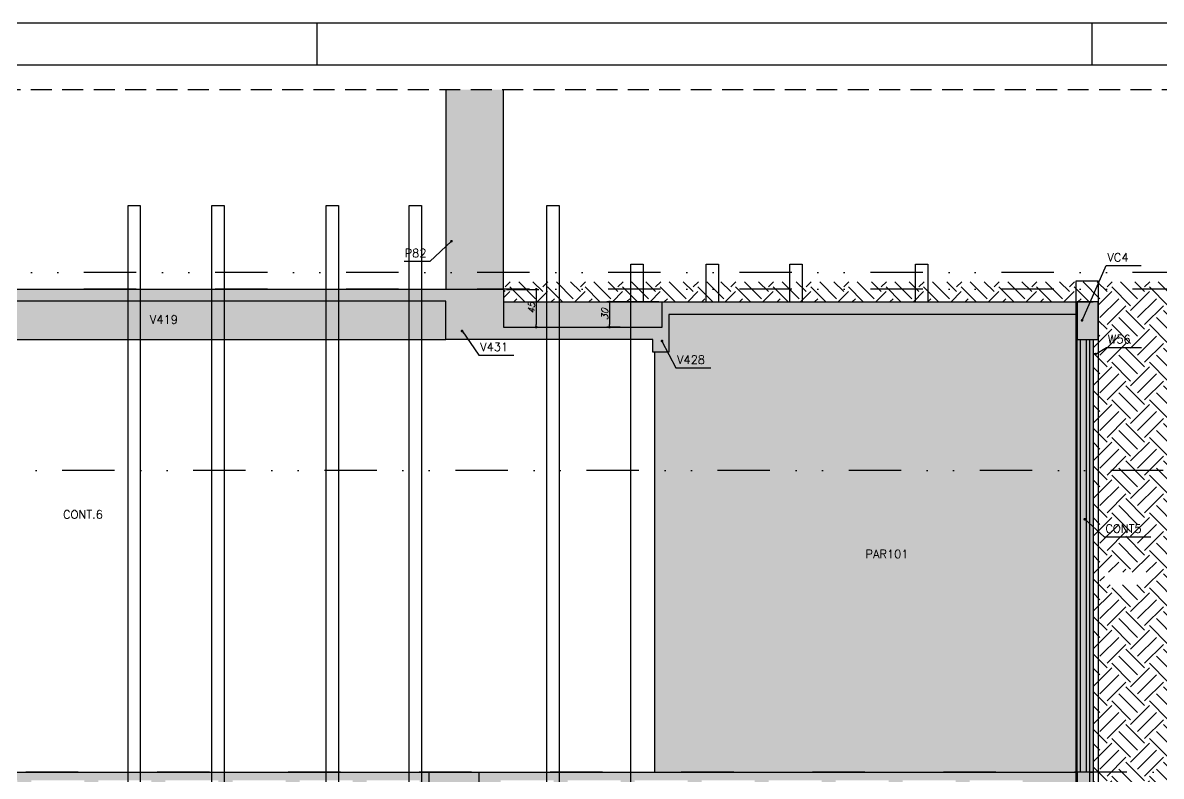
# Model space of a CAD drawing. Header units: millimetres. Extents: x 0 to 7795, y 0 to 4500.
# Drawn here: x 1894 to 3253, y 3601 to 4500 of the extents above; entities that cross this region are included whole.
import ezdxf

# ---------------------------------------------------------------- set-up
doc = ezdxf.new("R2010")
doc.units = ezdxf.units.MM
doc.header["$LTSCALE"] = 50
doc.linetypes.add('DASHED', pattern=[0.75, 0.5, -0.25])
doc.linetypes.add('DIVIDE2', pattern=[0.625, 0.25, -0.125, 0, -0.125, 0, -0.125])
for name, color, linetype in [('F-AUX', 2, 'Continuous'), ('F-AUX-DET', 2, 'Continuous'), ('F-CORTE', 4, 'Continuous'), ('F-COTAS', 106, 'Continuous'), ('F-EIXOS-DET', 1, 'Continuous'), ('F-FUNDAÇÃO-VISTA', 253, 'Continuous'), ('F-LEADER', 1, 'Continuous'), ('F-MARGEM', 1, 'Continuous'), ('F-SOLIDO-CORTE', 71, 'Continuous'), ('F-TEXTO-YELLOW', 2, 'Continuous'), ('F-VISTA', 2, 'Continuous'), ('F-VISTA SÓLIDO 1', 254, 'Continuous')]:
    doc.layers.add(name, color=color, linetype=linetype)
doc.styles.add('CP-TEXT-INCL', font='simplex.shx', dxfattribs={"oblique": 20})
doc.styles.add('MCP', font='simplex.shx')
doc.dimstyles.new('CP-COTAS-50', dxfattribs={"dimscale": 0.64, "dimtxt": 12.5, "dimasz": 5, "dimexe": 5, "dimexo": 5, "dimgap": 2.5, "dimtad": 1, "dimdec": 1, "dimdsep": 46, "dimtxsty": 'CP-TEXT-INCL', "dimblk1": 'DOT', "dimblk2": 'DOT', "dimsah": 1, "dimcen": 9, "dimclrd": 256, "dimclre": 256, "dimclrt": 256, "dimadec": 0, "dimazin": 0, "dimtfac": 1, "dimtdec": 1, "dimtmove": 2, "dimatfit": 3, "dimldrblk": 'DOT', "dimfxl": 5, "dimtolj": 1, "dimarcsym": 0})

# ---------------------------------------------------------------- blocks, each defined once
blk = doc.blocks.new('_DOT')
at = {"color": 0, "linetype": 'ByBlock'}
blk.add_line((-0.5, 0), (-1, 0), dxfattribs=at)
at = {"color": 0, "linetype": 'ByBlock', "const_width": 0.5}
blk.add_lwpolyline([(-0.25, 0, 1), (0.25, 0, 1)], format="xyb", close=True, dxfattribs=at)
blk = doc.blocks.new('A0-2L_900')
at = {"layer": 'F-MARGEM', "color": 2}
for p, q in [((44.9, 90), (44.9, 89)), ((63.4, 90), (63.4, 89))]:
    blk.add_line(p, q, dxfattribs=at)
blk.add_lwpolyline([(155.9, 0), (0, 0), (0, 90), (155.9, 90)], close=True, dxfattribs=at)
at = {"layer": 'F-MARGEM', "color": 7}
blk.add_lwpolyline([(2.5, 89), (154.9, 89), (154.9, 1), (2.5, 1)], close=True, dxfattribs=at)
blk = doc.blocks.new('*D89')
at = {"layer": 'DEFPOINTS', "color": 0, "transparency": 16777216}
for p in [(2656.2, 4166.9), (2594.2, 4136.9), (2610, 4136.9)]:
    blk.add_point(p, dxfattribs=at)
at = {"layer": 'F-COTAS', "lineweight": -2, "transparency": 16777216}
for p, q in [((2653, 4166.9), (2591, 4166.9)), ((2594.2, 4163.7), (2594.2, 4140.1)), ((2606.8, 4136.9), (2591, 4136.9))]:
    blk.add_line(p, q, dxfattribs=at)
at = {"layer": 'F-COTAS', "lineweight": -2, "transparency": 16777216, "xscale": 3.2, "yscale": 3.2, "zscale": 3.2}
for p, rotation in [((2594.2, 4166.9), 90), ((2594.2, 4136.9), 270)]:
    blk.add_blockref('_DOT', p, dxfattribs=dict(at, rotation=rotation))
at = {"layer": 'F-COTAS', "transparency": 16777216, "insert": (2588.6, 4151.9), "char_height": 8, "attachment_point": 5, "rotation": 90, "style": 'CP-TEXT-INCL'}
blk.add_mtext('\\A1;30', dxfattribs=at)
blk = doc.blocks.new('*D90')
at = {"layer": 'DEFPOINTS', "color": 0, "transparency": 16777216}
for p in [(2467.9, 4181.9), (2499.5, 4136.9), (2506.8, 4136.9)]:
    blk.add_point(p, dxfattribs=at)
at = {"layer": 'F-COTAS', "lineweight": -2, "transparency": 16777216}
for p, q in [((2471.1, 4181.9), (2510, 4181.9)), ((2506.8, 4178.7), (2506.8, 4140.1)), ((2502.7, 4136.9), (2510, 4136.9))]:
    blk.add_line(p, q, dxfattribs=at)
at = {"layer": 'F-COTAS', "lineweight": -2, "transparency": 16777216, "xscale": 3.2, "yscale": 3.2, "zscale": 3.2}
for p, rotation in [((2506.8, 4181.9), 90), ((2506.8, 4136.9), 270)]:
    blk.add_blockref('_DOT', p, dxfattribs=dict(at, rotation=rotation))
at = {"layer": 'F-COTAS', "transparency": 16777216, "insert": (2501.2, 4159.4), "char_height": 8, "attachment_point": 5, "rotation": 90, "style": 'CP-TEXT-INCL'}
blk.add_mtext('\\A1;45', dxfattribs=at)

msp = doc.modelspace()

# ---------------------------------------------------------------- hatches: boundary and pattern name
at = {"layer": 'F-AUX'}
h = msp.add_hatch(dxfattribs=at)
h.set_pattern_fill('AR-CONC', color=1, scale=0.05)
h.set_pattern_definition([(50, (0, 107.151), (9.109233, -0.796954), [0.9525, -10.4775]), (355, (0, 107.151), (-1.762171, 9.552842), [0.762, -8.38203]), (100.45144, (0.759, 107.085), (7.347062, 8.755888), [0.8095, -8.904512]), (46.1842, (0, 109.691), (13.553952, -2.102116), [1.42875, -15.71625]), (96.63556, (1.13, 109.516), (11.870207, 12.371306), [1.21425, -13.35678]), (351.18415, (0, 109.691), (11.870207, 12.371306), [1.143, -12.572987]), (21, (1.27, 109.056), (7.58072, -5.11326), [0.9525, -10.4775]), (326, (1.27, 109.056), (3.090101, 9.209398), [0.762, -8.382]), (71.45144, (1.902, 108.63), (10.670821, 4.096138), [0.8095, -8.904497]), (37.5, (0, 107.1512), (0.1544302, 4.227752), [0, -8.2804, 0, -8.509, 0, -8.41375]), (7.5, (0, 107.151), (3.340983, 5.0090287), [0, -4.8514, 0, -8.0899, 0, -3.20675]), (327.5, (-2.832, 107.1512), (6.7795298, -0.2864372), [0, -3.175, 0, -9.906, 0, -13.1445]), (317.5, (-4.102, 107.151), (7.406459, 1.2713246), [0, -4.1275, 0, -6.5786, 0, -9.3345])])
h.paths.add_polyline_path([(3163.38, 4121.95), (3156.38, 4121.95), (3156.38, 3605.95), (3163.38, 3605.95)])
at = {"layer": 'F-AUX-DET'}
h = msp.add_hatch(dxfattribs=at)
h.set_pattern_fill('EARTH', color=252, scale=5, angle=45)
h.set_pattern_definition([(45, (0, -3807.676), (0, 44.90128), [31.75, -31.75]), (45, (-8.42, -3799.257), (0, 44.90128), [31.75, -31.75]), (45, (-16.838, -3790.838), (0, 44.90128), [31.75, -31.75]), (135, (-16.838, -3785.225), (-44.90128, 0), [31.75, -31.75]), (135, (-8.42, -3776.806), (-44.90128, 0), [31.75, -31.75]), (135, (0, -3768.387), (-44.90128, 0), [31.75, -31.75])])
h.paths.add_polyline_path([(3373.15, 3566.67), (3320.06, 3588.29), (3420.54, 3577.81), (3367.45, 3599.43), (3438.57, 4190.95), (2467.88, 4190.95), (2467.88, 4181.95), (2467.88, 4166.95), (2656.88, 4166.95), (2668.88, 4166.95), (2675.88, 4166.95), (2683.57, 4166.95), (2743.1, 4166.95), (2830.56, 4166.95), (3177.46, 4166.95), (3177.46, 4121.95), (3171.38, 4121.95), (3171.38, 3965.95), (3171.38, 3605.95), (3171.38, 3429.95), (3167.38, 3429.95), (3167.38, 2798.95), (3280.84, 2798.95)])
h.paths.add_polyline_path([(3184.92, 3149.92), (3235.63, 3149.92), (3235.63, 3164.92), (3184.92, 3164.92)], flags=16)
h.paths.add_polyline_path([(3184.92, 3829.37), (3235.63, 3829.37), (3235.63, 3844.37), (3184.92, 3844.37)], flags=16)
at = {"layer": 'F-SOLIDO-CORTE'}
h = msp.add_hatch(color=256, dxfattribs=at)
h.dxf.hatch_style = 1
h.paths.add_polyline_path([(1692.38, 3950.69), (1692.38, 4167.95), (1702.19, 4167.95), (1705.58, 4167.95), (2099.22, 4167.95), (2100.8, 4167.95), (2120.83, 4167.95), (2139.62, 4167.95), (2144.81, 4167.95), (2398.88, 4167.95), (2398.88, 4143.52), (2398.88, 4121.95), (2405, 4121.95), (2414.71, 4121.95), (2422.42, 4121.95), (2426.88, 4121.95), (2440.24, 4121.95), (2467.88, 4121.95), (2577.99, 4121.95), (2586.35, 4121.95), (2645.88, 4121.95), (2645.88, 4106.95), (2664.88, 4106.95), (2664.88, 4146.88), (2664.88, 4151.95), (2672.57, 4151.95), (2732.1, 4151.95), (2819.56, 4151.95), (3144.84, 4151.95), (3152.38, 4151.95), (3152.38, 4166.95), (2830.56, 4166.95), (2823.56, 4166.95), (2819.56, 4166.95), (2743.1, 4166.95), (2736.1, 4166.95), (2732.1, 4166.95), (2683.57, 4166.95), (2676.57, 4166.95), (2672.57, 4166.95), (2663.23, 4166.95), (2645.88, 4166.95), (2645.88, 4136.95), (2597.35, 4136.95), (2590.35, 4136.95), (2586.35, 4136.95), (2467.88, 4136.95), (2467.88, 4157.91), (2467.88, 4181.95), (2451.24, 4181.95), (2444.24, 4181.95), (2440.24, 4181.95), (2437.82, 4181.95), (2430.82, 4181.95), (2426.82, 4181.95), (2425.71, 4181.95), (2418.71, 4181.95), (2416, 4181.95), (2414.71, 4181.95), (2409, 4181.95), (2405, 4181.95), (2155.81, 4181.95), (2148.81, 4181.95), (2144.81, 4181.95), (2131.83, 4181.95), (2124.83, 4181.95), (2120.83, 4181.95), (2110.22, 4181.95), (2103.22, 4181.95), (2099.22, 4181.95), (1716.58, 4181.95), (1709.58, 4181.95), (1705.58, 4181.95), (1703.38, 4181.95), (1696.38, 4181.95), (1684.38, 4181.95), (1677.38, 4181.95), (1673.38, 4181.95), (1667.83, 4181.95), (1660.83, 4181.95), (1656.83, 4181.95), (1342.88, 4181.95), (1335.88, 4181.95), (1331.88, 4181.95), (1323.88, 4181.95), (1312.88, 4181.95), (1312.88, 4175.41), (1312.88, 3666.21), (1312.88, 3650.95), (1313.8, 3650.95), (1331.88, 3650.95), (1342.86, 3650.95), (1348.43, 3650.95), (1674.3, 3650.95), (1692.38, 3650.95)])
h.paths.add_polyline_path([(1654.38, 3670.95), (1350.88, 3670.95), (1331.88, 3689.95), (1331.88, 3950.69), (1331.88, 4165.95), (1656.83, 4165.95), (1673.38, 4165.95), (1673.38, 3688.98)], flags=16)
h = msp.add_hatch(color=256, dxfattribs=at)
h.dxf.hatch_style = 1
h.paths.add_polyline_path([(3177.46, 4166.95), (3152.38, 4166.95), (3152.38, 4121.95), (3177.46, 4121.95)])
h = msp.add_hatch(color=256, dxfattribs=at)
h.dxf.hatch_style = 1
h.paths.add_polyline_path([(3156.38, 4121.95), (3152.38, 4121.95), (3152.38, 3605.95), (3156.38, 3605.95)])
h = msp.add_hatch(color=256, dxfattribs=at)
h.dxf.hatch_style = 1
h.paths.add_polyline_path([(3167.38, 4121.95), (3163.38, 4121.95), (3163.38, 3605.95), (3167.38, 3605.95)])
h = msp.add_hatch(color=256, dxfattribs=at)
h.dxf.hatch_style = 1
h.paths.add_polyline_path([(3152.38, 3605.95), (2995.46, 3605.95), (2849.78, 3605.95), (2495.89, 3605.95), (2473.68, 3605.95), (2441.74, 3605.95), (2438.38, 3605.95), (2407.9, 3605.95), (2402.07, 3605.95), (2394.25, 3605.95), (2386.06, 3605.95), (2378.38, 3605.95), (2374.73, 3605.95), (2370.45, 3605.95), (2368.42, 3605.95), (2278.84, 3605.95), (2001.29, 3605.95), (1973.34, 3605.95), (1876.43, 3605.95), (1712.88, 3605.95), (1703.72, 3605.95), (1702.19, 3605.95), (1673.47, 3605.95), (1663.57, 3605.95), (1652.88, 3605.95), (1646.4, 3605.95), (1639.56, 3605.95), (1440.87, 3605.95), (1352.38, 3605.95), (1343.22, 3605.95), (1341.69, 3605.95), (1312.97, 3605.95), (1303.07, 3605.95), (1292.38, 3605.95), (1231.79, 3605.95), (1026.59, 3605.95), (1013.6, 3605.95), (686.96, 3605.95), (684.54, 3605.95), (669.14, 3605.95), (663.38, 3605.95), (663.38, 3570.95), (669.14, 3570.95), (684.54, 3570.95), (686.96, 3570.95), (690.76, 3570.95), (704.25, 3570.95), (704.25, 3590.03), (704.25, 3595.95), (767.5, 3595.95), (767.5, 3576.86), (767.5, 3570.95), (769.42, 3570.95), (784.25, 3570.95), (784.25, 3590.03), (784.25, 3595.95), (847.5, 3595.95), (847.5, 3576.86), (847.5, 3570.95), (849.51, 3570.95), (853.73, 3570.95), (864.25, 3570.95), (864.25, 3590.03), (864.25, 3595.95), (927.5, 3595.95), (927.5, 3576.86), (927.5, 3570.95), (938.18, 3570.95), (942.36, 3570.95), (944.25, 3570.95), (944.25, 3590.03), (944.25, 3595.95), (1007.5, 3595.95), (1007.5, 3576.86), (1007.5, 3570.95), (1009.6, 3570.95), (1013.93, 3570.95), (1019.01, 3570.95), (1024.25, 3570.95), (1024.25, 3590.03), (1024.25, 3595.95), (1087.5, 3595.95), (1087.5, 3576.86), (1087.5, 3570.95), (1089.42, 3570.95), (1104.25, 3570.95), (1104.25, 3590.03), (1104.25, 3595.95), (1167.5, 3595.95), (1167.5, 3576.86), (1167.5, 3570.95), (1172.77, 3570.95), (1177.12, 3570.95), (1184.25, 3570.95), (1184.25, 3590.03), (1184.25, 3595.95), (1231.79, 3595.95), (1247.5, 3595.95), (1247.5, 3576.86), (1247.5, 3570.95), (1264.58, 3570.95), (1292.38, 3570.95), (1292.38, 3545.95), (1303.07, 3545.95), (1312.97, 3545.95), (1341.69, 3545.95), (1343.22, 3545.95), (1352.38, 3545.95), (1352.38, 3579.15), (1352.38, 3593.95), (1440.87, 3593.95), (1639.56, 3593.95), (1646.4, 3593.95), (1652.88, 3593.95), (1652.88, 3572.74), (1652.88, 3545.95), (1663.57, 3545.95), (1673.47, 3545.95), (1702.19, 3545.95), (1703.72, 3545.95), (1712.88, 3545.95), (1712.88, 3570.95), (1720.17, 3570.95), (1741.02, 3570.95), (1744.25, 3570.95), (1744.25, 3590.03), (1744.25, 3595.95), (1807.5, 3595.95), (1807.5, 3576.86), (1807.5, 3570.95), (1820.01, 3570.95), (1824.25, 3570.95), (1824.25, 3590.03), (1824.25, 3595.95), (1876.43, 3595.95), (1887.5, 3595.95), (1887.5, 3576.86), (1887.5, 3570.95), (1895.04, 3570.95), (1904.25, 3570.95), (1904.25, 3590.03), (1904.25, 3595.95), (1967.5, 3595.95), (1967.5, 3576.86), (1967.5, 3570.95), (1979.01, 3570.95), (1984.25, 3570.95), (1984.25, 3590.03), (1984.25, 3595.95), (2001.29, 3595.95), (2047.5, 3595.95), (2047.5, 3576.86), (2047.5, 3570.95), (2064.25, 3570.95), (2064.25, 3590.03), (2064.25, 3595.95), (2127.5, 3595.95), (2127.5, 3576.86), (2127.5, 3570.95), (2128.86, 3570.95), (2130.65, 3570.95), (2140.88, 3570.95), (2144.25, 3570.95), (2144.25, 3590.03), (2144.25, 3595.95), (2207.5, 3595.95), (2207.5, 3576.86), (2207.5, 3570.95), (2214.79, 3570.95), (2217.04, 3570.95), (2220.88, 3570.95), (2224.25, 3570.95), (2224.25, 3590.03), (2224.25, 3595.95), (2278.84, 3595.95), (2287.5, 3595.95), (2287.5, 3576.86), (2287.5, 3570.95), (2290.51, 3570.95), (2298.18, 3570.95), (2300.88, 3570.95), (2304.25, 3570.95), (2304.25, 3590.03), (2304.25, 3595.95), (2367.5, 3595.95), (2367.5, 3576.86), (2367.5, 3570.95), (2370.45, 3570.95), (2374.73, 3570.95), (2379.25, 3570.95), (2386.06, 3570.95), (2394.25, 3570.95), (2402.07, 3570.95), (2408.49, 3570.95), (2438.38, 3570.95), (2442.98, 3570.95), (2459.76, 3570.95), (2464.25, 3570.95), (2464.25, 3590.03), (2464.25, 3595.95), (2473.68, 3595.95), (2495.89, 3595.95), (2527.5, 3595.95), (2527.5, 3576.86), (2527.5, 3570.95), (2541.51, 3570.95), (2544.25, 3570.95), (2544.25, 3590.03), (2544.25, 3595.95), (2607.5, 3595.95), (2607.5, 3576.86), (2607.5, 3570.95), (2619.72, 3570.95), (2624.25, 3570.95), (2624.25, 3590.03), (2624.25, 3595.95), (2687.5, 3595.95), (2687.5, 3576.86), (2687.5, 3570.95), (2698.09, 3570.95), (2704.25, 3570.95), (2704.25, 3590.03), (2704.25, 3595.95), (2767.5, 3595.95), (2767.5, 3576.86), (2767.5, 3570.95), (2784.25, 3570.95), (2784.25, 3590.03), (2784.25, 3595.95), (2847.5, 3595.95), (2847.5, 3576.86), (2847.5, 3570.95), (2864.25, 3570.95), (2864.25, 3590.03), (2864.25, 3595.95), (2927.5, 3595.95), (2927.5, 3576.86), (2927.5, 3570.95), (2937.13, 3570.95), (2944.25, 3570.95), (2944.25, 3590.03), (2944.25, 3595.95), (2995.46, 3595.95), (3007.5, 3595.95), (3007.5, 3576.86), (3007.5, 3570.95), (3024.25, 3570.95), (3024.25, 3590.03), (3024.25, 3595.95), (3087.5, 3595.95), (3087.5, 3576.86), (3087.5, 3570.95), (3090.23, 3570.95), (3092.88, 3570.95), (3115.43, 3570.95), (3152.38, 3570.95)])
h = msp.add_hatch(color=256, dxfattribs=at)
h.dxf.hatch_style = 1
h.paths.add_polyline_path([(3167.38, 3605.95), (3152.38, 3605.95), (3152.38, 3553.95), (3167.38, 3553.95)])
at = {"layer": 'F-VISTA SÓLIDO 1'}
h = msp.add_hatch(color=256, dxfattribs=at)
h.dxf.hatch_style = 1
h.paths.add_polyline_path([(2467.88, 4420), (2398.88, 4420), (2398.88, 4181.95), (2409.88, 4181.95), (2416, 4181.95), (2425.71, 4181.95), (2433.42, 4181.95), (2437.82, 4181.95), (2451.24, 4181.95), (2467.88, 4181.95)])
h = msp.add_hatch(color=256, dxfattribs=at)
h.dxf.hatch_style = 1
h.paths.add_polyline_path([(2398.88, 4143.52), (2398.88, 4167.95), (2144.81, 4167.95), (2139.62, 4167.95), (2120.83, 4167.95), (2100.8, 4167.95), (2099.22, 4167.95), (1705.58, 4167.95), (1702.19, 4167.95), (1692.38, 4167.95), (1692.38, 4121.95), (1712.38, 4121.95), (1771.1, 4121.95), (2092.13, 4121.95), (2101.08, 4121.95), (2131.65, 4121.95), (2132.12, 4121.95), (2168.68, 4121.95), (2367.55, 4121.95), (2368.5, 4121.95), (2373.2, 4121.95), (2398.88, 4121.95)])
h = msp.add_hatch(color=256, dxfattribs=at)
h.dxf.hatch_style = 1
h.paths.add_polyline_path([(2645.88, 4166.95), (2467.88, 4166.95), (2467.88, 4157.91), (2467.88, 4136.95), (2588.99, 4136.95), (2597.35, 4136.95), (2645.88, 4136.95)])
h = msp.add_hatch(color=256, dxfattribs=at)
h.dxf.hatch_style = 1
h.paths.add_polyline_path([(3152.38, 4151.95), (3144.84, 4151.95), (2819.56, 4151.95), (2732.1, 4151.95), (2672.57, 4151.95), (2664.88, 4151.95), (2664.88, 4146.88), (2664.88, 4106.95), (2652.23, 4106.95), (2647.88, 4106.95), (2647.88, 4121.95), (2647.88, 3605.95), (2849.78, 3605.95), (2995.46, 3605.95), (3152.38, 3605.95)])
h = msp.add_hatch(color=256, dxfattribs=at)
h.dxf.hatch_style = 1
h.paths.add_polyline_path([(3171.38, 3965.95), (3171.38, 4121.95), (3167.38, 4121.95), (3167.38, 4118.44), (3167.38, 3605.95), (3171.38, 3605.95)])
h = msp.add_hatch(color=256, dxfattribs=at)
h.dxf.hatch_style = 1
h.paths.add_polyline_path([(3171.38, 3605.95), (3167.38, 3605.95), (3167.38, 3605.95), (3167.38, 3570.95), (3171.38, 3570.95)])

# ---------------------------------------------------------------- linework, layer by layer
at = {"color": 1, "linetype": 'DASHED'}
msp.add_lwpolyline([(3466.11, 4420), (406.66, 4420), (406.66, 2798.95)], dxfattribs=at)
msp.add_lwpolyline([(406.66, 2798.95), (3280.84, 2798.95), (3373.15, 3566.67), (3320.06, 3588.29), (3420.54, 3577.81), (3367.45, 3599.43), (3466.11, 4420), (406.66, 4420)], close=True, dxfattribs=at)
at = {"layer": 'F-CORTE'}
for p, q in [((1705.58, 4181.95), (2099.22, 4181.95)), ((1709.58, 4181.95), (2103.22, 4181.95)), ((1716.58, 4181.95), (2110.22, 4181.95)), ((2099.22, 4181.95), (2120.83, 4181.95)), ((2103.22, 4181.95), (2124.83, 4181.95)), ((2110.22, 4181.95), (2131.83, 4181.95)), ((2120.83, 4181.95), (2139.62, 4181.95)), ((2124.83, 4181.95), (2143.62, 4181.95)), ((2131.83, 4181.95), (2150.62, 4181.95)), ((2139.62, 4181.95), (2144.81, 4181.95)), ((2143.62, 4181.95), (2148.81, 4181.95)), ((2144.81, 4181.95), (2398.88, 4181.95)), ((2148.81, 4181.95), (2402.88, 4181.95)), ((2150.62, 4181.95), (2155.81, 4181.95)), ((2155.81, 4181.95), (2409.88, 4181.95)), ((2398.88, 4181.95), (2405, 4181.95)), ((2402.88, 4181.95), (2409, 4181.95)), ((2405, 4181.95), (2414.71, 4181.95)), ((2409, 4181.95), (2418.71, 4181.95)), ((2409.88, 4181.95), (2416, 4181.95)), ((2414.71, 4181.95), (2422.42, 4181.95)), ((2416, 4181.95), (2425.71, 4181.95)), ((2418.71, 4181.95), (2426.42, 4181.95)), ((2422.42, 4181.95), (2426.82, 4181.95)), ((2425.71, 4181.95), (2433.42, 4181.95)), ((2426.42, 4181.95), (2430.82, 4181.95)), ((2426.82, 4181.95), (2440.24, 4181.95)), ((2430.82, 4181.95), (2444.24, 4181.95)), ((2433.42, 4181.95), (2437.82, 4181.95)), ((2437.82, 4181.95), (2451.24, 4181.95)), ((2440.24, 4181.95), (2467.88, 4181.95)), ((2444.24, 4181.95), (2467.88, 4181.95)), ((2451.24, 4181.95), (2467.88, 4181.95)), ((2467.88, 4181.95), (2467.88, 4157.91)), ((2467.88, 4181.95), (2467.88, 4157.91)), ((2467.88, 4181.95), (2467.88, 4157.91)), ((2099.22, 4167.95), (1705.58, 4167.95)), ((2100.8, 4167.95), (2099.22, 4167.95)), ((2120.83, 4167.95), (2100.8, 4167.95)), ((2139.62, 4167.95), (2120.83, 4167.95)), ((2144.81, 4167.95), (2139.62, 4167.95)), ((2398.88, 4167.95), (2144.81, 4167.95)), ((2398.88, 4143.52), (2398.88, 4167.95)), ((2656.23, 4166.95), (2668.88, 4166.95)), ((2656.88, 4136.95), (2656.88, 4166.95)), ((2656.88, 4136.95), (2656.88, 4166.95)), ((2656.88, 4136.95), (2656.88, 4166.95)), ((2663.23, 4166.95), (2675.88, 4166.95)), ((2664.88, 4166.95), (2672.57, 4166.95)), ((2668.88, 4166.95), (2676.57, 4166.95)), ((2672.57, 4166.95), (2732.1, 4166.95)), ((2675.88, 4166.95), (2683.57, 4166.95)), ((2676.57, 4166.95), (2736.1, 4166.95)), ((2683.57, 4166.95), (2743.1, 4166.95)), ((2732.1, 4166.95), (2819.56, 4166.95)), ((2736.1, 4166.95), (2823.56, 4166.95)), ((2743.1, 4166.95), (2830.56, 4166.95)), ((2819.56, 4166.95), (3144.84, 4166.95)), ((2823.56, 4166.95), (3148.84, 4166.95)), ((2830.56, 4166.95), (3155.84, 4166.95)), ((3144.84, 4166.95), (3167.38, 4166.95)), ((3148.84, 4166.95), (3167.38, 4166.95)), ((3152.38, 2798.95), (3152.38, 4166.95)), ((3155.84, 4166.95), (3167.38, 4166.95)), ((2467.88, 4157.91), (2467.88, 4136.95)), ((2467.88, 4157.91), (2467.88, 4136.95)), ((2467.88, 4157.91), (2467.88, 4136.95)), ((2672.57, 4151.95), (2664.88, 4151.95)), ((2664.88, 4151.95), (2664.88, 4146.88)), ((2664.88, 4146.88), (2664.88, 4106.95)), ((2732.1, 4151.95), (2672.57, 4151.95)), ((2819.56, 4151.95), (2732.1, 4151.95)), ((3144.84, 4151.95), (2819.56, 4151.95)), ((3152.38, 4151.95), (3144.84, 4151.95)), ((3152.38, 4147.75), (3152.38, 4151.95)), ((3152.38, 3605.95), (3152.38, 4147.75)), ((2398.88, 4121.95), (2398.88, 4143.52)), ((2467.88, 4136.95), (2577.99, 4136.95)), ((2467.88, 4136.95), (2581.99, 4136.95)), ((2467.88, 4136.95), (2588.99, 4136.95)), ((2577.99, 4136.95), (2586.35, 4136.95)), ((2581.99, 4136.95), (2590.35, 4136.95)), ((2586.35, 4136.95), (2645.88, 4136.95)), ((2588.99, 4136.95), (2597.35, 4136.95)), ((2590.35, 4136.95), (2649.88, 4136.95)), ((2597.35, 4136.95), (2656.88, 4136.95)), ((2405, 4121.95), (2398.88, 4121.95)), ((2414.71, 4121.95), (2405, 4121.95)), ((2422.42, 4121.95), (2414.71, 4121.95)), ((2426.88, 4121.95), (2422.42, 4121.95)), ((2440.24, 4121.95), (2426.88, 4121.95)), ((2467.88, 4121.95), (2440.24, 4121.95)), ((2577.99, 4121.95), (2467.88, 4121.95)), ((2586.35, 4121.95), (2577.99, 4121.95)), ((2645.88, 4121.95), (2586.35, 4121.95)), ((2645.88, 4106.95), (2645.88, 4121.95)), ((3156.38, 3605.95), (3156.38, 4121.95)), ((3163.38, 3605.95), (3163.38, 4121.95)), ((3167.38, 2798.95), (3167.38, 4121.95)), ((2652.23, 4106.95), (2645.88, 4106.95)), ((2664.88, 4106.95), (2652.23, 4106.95)), ((1876.43, 3605.95), (1973.34, 3605.95)), ((1973.34, 3605.95), (2001.29, 3605.95)), ((2001.29, 3605.95), (2278.84, 3605.95)), ((2278.84, 3605.95), (2368.42, 3605.95)), ((2368.42, 3605.95), (2370.45, 3605.95)), ((2370.45, 3605.95), (2374.73, 3605.95)), ((2374.73, 3605.95), (2378.38, 3605.95)), ((2378.38, 3605.95), (2386.06, 3605.95)), ((2386.06, 3605.95), (2394.25, 3605.95)), ((2394.25, 3605.95), (2402.07, 3605.95)), ((2402.07, 3605.95), (2407.9, 3605.95)), ((2407.9, 3605.95), (2438.38, 3605.95)), ((2438.38, 3605.95), (2441.74, 3605.95)), ((2441.74, 3605.95), (2473.68, 3605.95)), ((2473.68, 3605.95), (2495.89, 3605.95)), ((2495.89, 3605.95), (2849.78, 3605.95)), ((2849.78, 3605.95), (2995.46, 3605.95)), ((2995.46, 3605.95), (3152.38, 3605.95))]:
    msp.add_line(p, q, dxfattribs=at)
for points in [[(3152.38, 4121.95), (3177.46, 4121.95), (3177.46, 4166.95), (3152.38, 4166.95)], [(3152.38, 3553.95), (3167.38, 3553.95), (3167.38, 3605.95), (3152.38, 3605.95)]]:
    msp.add_lwpolyline(points, close=True, dxfattribs=at)
at = {"layer": 'F-EIXOS-DET', "color": 1, "linetype": 'DIVIDE2', "ltscale": 5}
for p, q in [((3437.49, 4201.95), (406.66, 4201.95)), ((3437.49, 4181.95), (406.66, 4181.95)), ((3411.52, 3965.95), (406.66, 3965.95)), ((3368.23, 3605.95), (406.66, 3605.95))]:
    msp.add_line(p, q, dxfattribs=at)
at = {"layer": 'F-FUNDAÇÃO-VISTA'}
for points in [[(2019.53, 2798.95), (2019.53, 4281.95), (2034.23, 4281.95), (2034.23, 2798.95)], [(2119.53, 2798.95), (2119.53, 4281.95), (2134.23, 4281.95), (2134.23, 2798.95)], [(2255.86, 2798.95), (2255.86, 4281.95), (2270.56, 4281.95), (2270.56, 2798.95)], [(2355.08, 2798.95), (2355.08, 4281.95), (2369.78, 4281.95), (2369.78, 2798.95)], [(2519.53, 2798.95), (2519.53, 4281.95), (2534.23, 4281.95), (2534.23, 2798.95)], [(2619.53, 2798.95), (2619.53, 4211.95), (2634.23, 4211.95), (2634.23, 4166.95)], [(2709.53, 4166.95), (2709.53, 4211.95), (2724.23, 4211.95), (2724.23, 4166.95)], [(2809.53, 4166.95), (2809.53, 4211.95), (2824.23, 4211.95), (2824.23, 4166.95)], [(2959.53, 4166.95), (2959.53, 4211.95), (2974.23, 4211.95), (2974.23, 4166.95)], [(3151.26, 2798.95), (3151.26, 4191.95), (3177.46, 4191.95), (3177.46, 2798.95)]]:
    msp.add_lwpolyline(points, dxfattribs=at)
at = {"layer": 'F-VISTA', "linetype": 'Continuous'}
for p, q in [((2398.88, 4420), (2398.88, 4181.95)), ((2467.88, 4181.95), (2467.88, 4420)), ((2467.88, 4166.95), (2656.88, 4166.95)), ((3167.38, 4166.95), (3171.38, 4166.95)), ((1771.1, 4121.95), (2092.13, 4121.95)), ((2092.13, 4121.95), (2101.08, 4121.95)), ((2101.08, 4121.95), (2131.65, 4121.95)), ((2131.65, 4121.95), (2131.73, 4121.95)), ((2131.73, 4121.95), (2132.12, 4121.95)), ((2132.12, 4121.95), (2132.13, 4121.95)), ((2132.13, 4121.95), (2168.68, 4121.95)), ((2132.13, 4121.95), (2132.13, 4121.95)), ((2132.13, 4121.95), (2132.13, 4121.95)), ((2168.68, 4121.95), (2367.55, 4121.95)), ((2367.55, 4121.95), (2367.7, 4121.95)), ((2367.7, 4121.95), (2368.5, 4121.95)), ((2368.5, 4121.95), (2373.2, 4121.95)), ((2373.2, 4121.95), (2398.88, 4121.95)), ((3171.38, 4121.95), (3171.38, 3965.95)), ((2647.88, 4106.95), (2647.88, 3605.95)), ((3171.38, 3965.95), (3171.38, 3605.95)), ((3171.38, 3605.95), (3167.38, 3605.95)), ((3167.38, 3605.95), (3171.38, 3605.95)), ((3171.38, 3605.95), (3171.38, 3429.95))]:
    msp.add_line(p, q, dxfattribs=at)
at = {"layer": 'F-VISTA'}
for p, q in [((2378.38, 3605.95), (2378.38, 3570.95)), ((2438.38, 3605.95), (2438.38, 3570.95))]:
    msp.add_line(p, q, dxfattribs=at)

# ---------------------------------------------------------------- block references
at = {"layer": 'F-MARGEM', "xscale": 50, "yscale": 50, "zscale": 50}
msp.add_blockref('A0-2L_900', (0, 0), dxfattribs=at)

# ---------------------------------------------------------------- texts
at = {"layer": 'F-TEXTO-YELLOW', "style": 'MCP'}
for s, p in [('P82', (2349.68, 4220.12)), ('VC4', (3188.42, 4215.01)), ('V419', (2045.63, 4140.96)), ('V431', (2439.86, 4108.28)), ('W56', (3188.88, 4117.49)), ('V428', (2674.82, 4093.03)), ('CONT.6', (1941.95, 3908.28)), ('CONT5', (3185.99, 3891.36)), ('PAR101', (2899.7, 3861.11))]:
    msp.add_text(s, height=10, dxfattribs=at).set_placement(p)

# ---------------------------------------------------------------- dimensions: what is measured, and where the dimension line sits
at = {"layer": 'F-COTAS'}
for base, p1, p2, picture, middle in [((2506.77, 4136.95), (2467.88, 4181.95), (2499.51, 4136.95), '*D90', (2501.17, 4159.45)), ((2594.19, 4136.95), (2656.23, 4166.95), (2610.02, 4136.95), '*D89', (2588.59, 4151.95))]:
    dim = msp.add_linear_dim(base=base, p1=p1, p2=p2, angle=90, dimstyle='CP-COTAS-50', dxfattribs=at)
    dim.commit()
    dim.dimension.update_dxf_attribs({"geometry": picture, "text_midpoint": middle})

# ---------------------------------------------------------------- leaders
at = {"layer": 'F-LEADER'}
for points in [[(2405.61, 4239.39), (2379.95, 4215.32), (2349.08, 4215.32)], [(3158.27, 4144.92), (3186.98, 4210.21), (3228.65, 4210.21)], [(2418.2, 4132.28), (2438.41, 4103.49), (2480.08, 4103.49)], [(2656.8, 4120.26), (2673.37, 4088.24), (2715.04, 4088.24)], [(3174.15, 4104.59), (3187.44, 4112.7), (3229.11, 4112.7)], [(3161.41, 3907.57), (3184.54, 3886.57), (3240.26, 3886.57)]]:
    msp.add_leader(points, dimstyle='CP-COTAS-50', dxfattribs=at)

doc.saveas('drawing.dxf')
